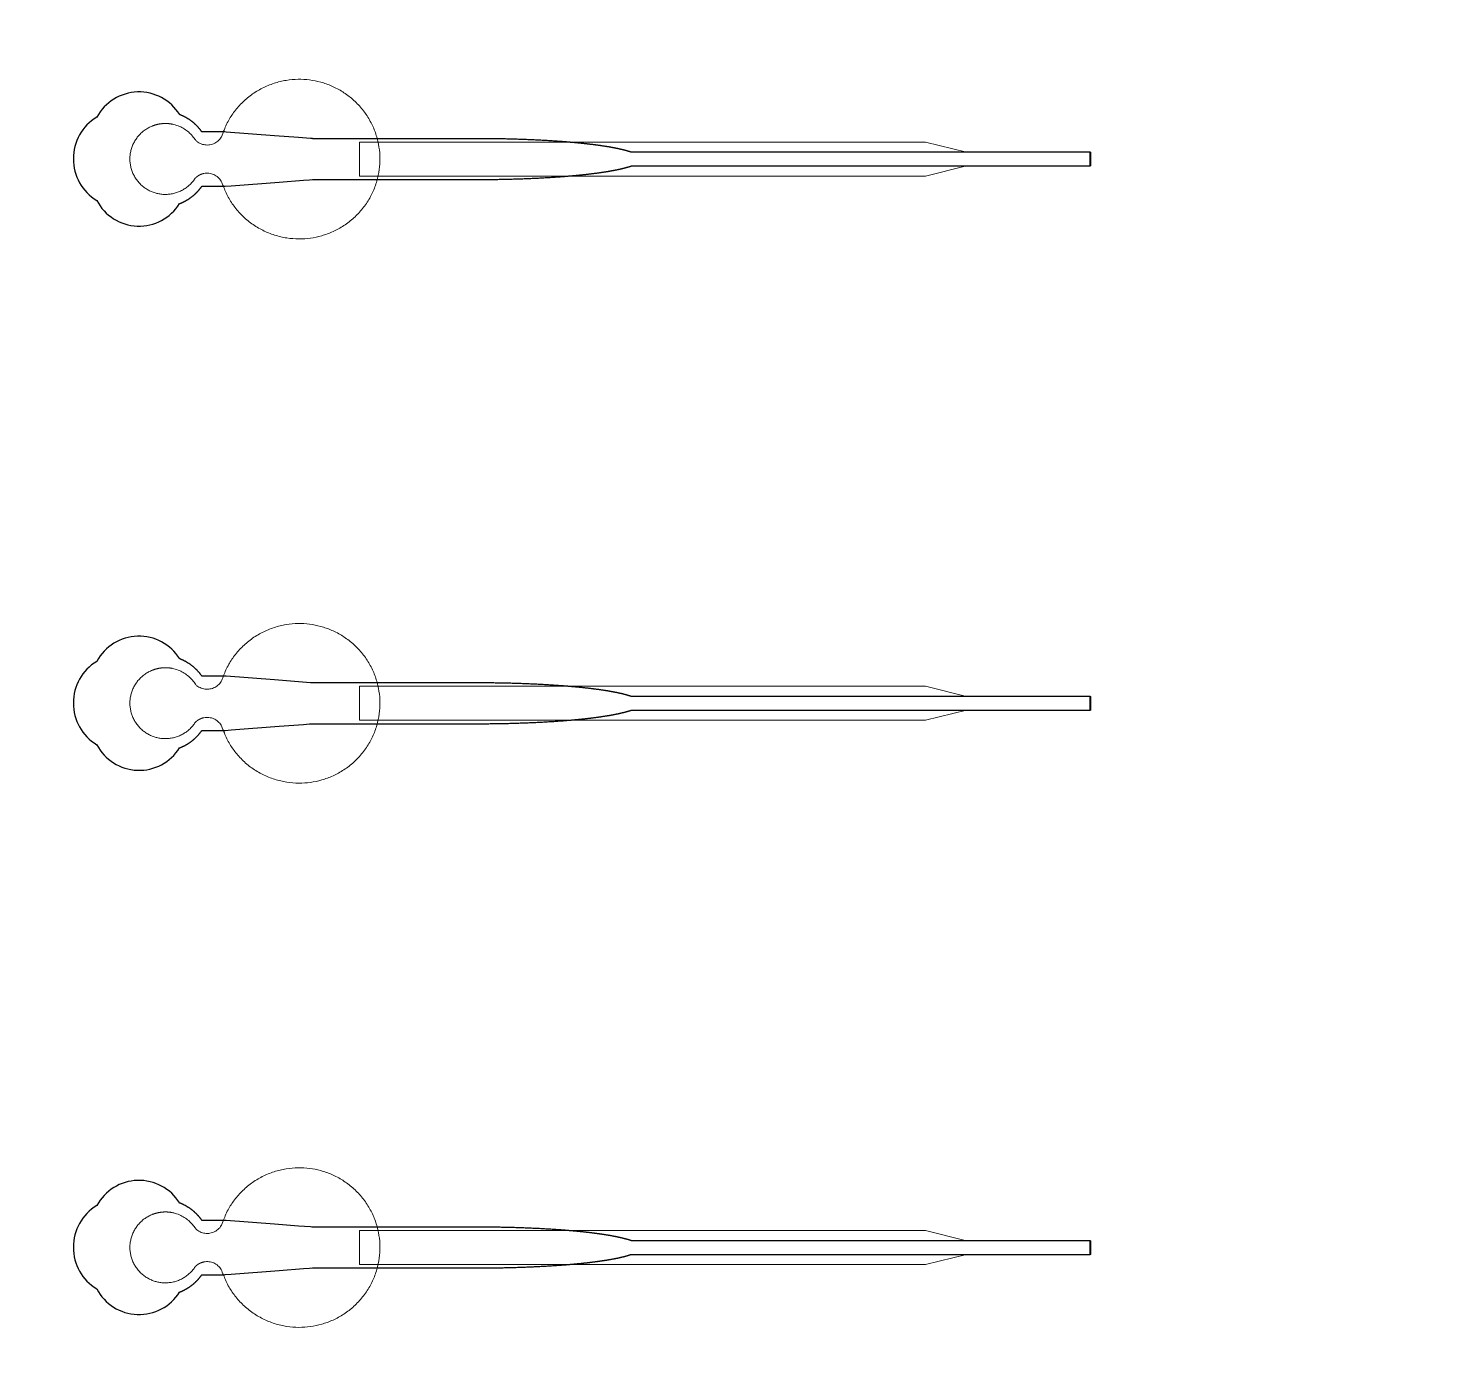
# Model space of a CAD drawing. Header units: inches. Extents: x -52997 to 52003, y -52254 to 52746.
# Drawn here: x -4545 to 600, y 3389 to 8292 of the extents above; entities that cross this region are included whole.
import ezdxf

# ---------------------------------------------------------------- set-up
doc = ezdxf.new("R2010")
doc.units = ezdxf.units.IN
doc.header["$MEASUREMENT"] = 0
doc.layers.add('1', color=1, linetype='Continuous')
doc.layers.add('2', color=140, linetype='Continuous', lineweight=0)
doc.layers.add('3', color=90, linetype='Continuous', lineweight=0)

msp = doc.modelspace()

# ---------------------------------------------------------------- linework, layer by layer
at = {"layer": '1'}
for points in [[(-16283.4, -47485.7), (0, -47485.7), (16283.4, -47485.7, 5.999107)], [(-16250, -47285.7), (0, -47285.7), (16250, -47285.7, 5.986812)], [(-13685.8, -45485.7), (0, -45485.7), (13685.8, -45485.7, 6.794322)], [(-3988.5, 7646.4), (-3988.2, 7646.6), (-3987.3, 7646.9), (-3986.5, 7647.2), (-3985.6, 7647.6), (-3984.8, 7647.9), (-3983.9, 7648.2), (-3983.1, 7648.6), (-3982.2, 7649), (-3981.4, 7649.3), (-3980.5, 7649.7), (-3979.7, 7650.1), (-3978.8, 7650.5), (-3978, 7650.9), (-3977.1, 7651.3), (-3976.3, 7651.7), (-3975.4, 7652.1), (-3974.5, 7652.5), (-3973.7, 7652.9), (-3972.8, 7653.4), (-3972, 7653.8), (-3971.1, 7654.2), (-3970.3, 7654.7), (-3969.4, 7655.1), (-3968.5, 7655.6), (-3967.7, 7656.1), (-3966.8, 7656.5), (-3966, 7657), (-3965.1, 7657.5), (-3964.3, 7658), (-3963.4, 7658.5), (-3962.5, 7659), (-3961.7, 7659.5), (-3960.8, 7660), (-3960, 7660.5), (-3959.1, 7661), (-3958.3, 7661.6), (-3957.4, 7662.1), (-3956.6, 7662.7), (-3955.8, 7663.2), (-3954.9, 7663.8), (-3954.1, 7664.3), (-3953.2, 7664.9), (-3952.4, 7665.4), (-3951.6, 7666), (-3950.7, 7666.6), (-3949.9, 7667.2), (-3949.1, 7667.8), (-3948.3, 7668.4), (-3947.4, 7669), (-3946.6, 7669.6), (-3945.8, 7670.2), (-3945, 7670.8), (-3944.2, 7671.4), (-3943.4, 7672), (-3942.6, 7672.7), (-3941.8, 7673.3), (-3941, 7673.9), (-3940.2, 7674.6), (-3939.4, 7675.2), (-3938.6, 7675.9), (-3937.8, 7676.5), (-3937, 7677.2), (-3936.2, 7677.8), (-3935.5, 7678.5), (-3934.7, 7679.2), (-3933.9, 7679.9), (-3933.2, 7680.5), (-3932.4, 7681.2), (-3931.7, 7681.9), (-3930.9, 7682.6), (-3930.2, 7683.3), (-3929.4, 7684), (-3928.7, 7684.7), (-3928, 7685.4), (-3927.3, 7686.1), (-3926.5, 7686.8), (-3925.8, 7687.5), (-3925.1, 7688.3), (-3924.4, 7689), (-3923.7, 7689.7), (-3923, 7690.4), (-3922.3, 7691.2), (-3921.6, 7691.9), (-3921, 7692.6), (-3920.3, 7693.4), (-3919.6, 7694.1), (-3919, 7694.8), (-3918.3, 7695.6), (-3917.7, 7696.3), (-3917, 7697.1), (-3916.4, 7697.8), (-3915.7, 7698.6), (-3915.1, 7699.3), (-3914.5, 7700.1), (-3913.9, 7700.9), (-3913.3, 7701.6), (-3912.7, 7702.4), (-3912.1, 7703.1), (-3911.5, 7703.9), (-3910.9, 7704.7), (-3910.3, 7705.4), (-3909.7, 7706.2), (-3909.2, 7707), (-3908.6, 7707.7), (-3908.1, 7708.5), (-3907.5, 7709.3), (-3907, 7710), (-3863.4, 7710), (-3841.6, 7710), (-3830.7, 7710), (-3828, 7710), (-3826.6, 7710), (-3826.6, 7710), (-3826.5, 7710), (-3826.5, 7710), (-3826.5, 7710), (-3826.5, 7710.1), (-3826.4, 7710.1), (-3826.1, 7710.1), (-3825.4, 7710.1), (-3824, 7710.2), (-3821.2, 7710.5), (-3799.2, 7712.1), (-3622.5, 7725.7), (-3534.2, 7732.5), (-3512.1, 7734.2), (-3501.1, 7735), (-3500.7, 7735), (-3500.6, 7735), (-3500.6, 7735), (-3500.6, 7735), (-3500.5, 7735), (-3500.1, 7735), (-3239.6, 7735), (-3233.3, 7735), (-3220.8, 7735), (-3120.2, 7735), (-2919.2, 7735), (-2906.7, 7735), (-2900.4, 7735), (-2897.2, 7735), (-2895.7, 7735), (-2895.3, 7735), (-2895.1, 7735), (-2895, 7735), (-2894.9, 7735), (-2894.9, 7735), (-2894.9, 7735), (-2894.3, 7735), (-2889.7, 7735.1), (-2885.1, 7735.1), (-2880.5, 7735.1), (-2875.9, 7735.1), (-2871.2, 7735.1), (-2866.6, 7735.1), (-2861.9, 7735.2), (-2857.2, 7735.2), (-2852.5, 7735.2), (-2847.8, 7735.3), (-2843.1, 7735.3), (-2838.4, 7735.4), (-2833.7, 7735.4), (-2828.9, 7735.5), (-2824.2, 7735.6), (-2819.4, 7735.6), (-2814.6, 7735.7), (-2809.9, 7735.8), (-2805.1, 7735.9), (-2800.3, 7736), (-2795.5, 7736.1), (-2790.7, 7736.2), (-2785.9, 7736.3), (-2781.1, 7736.4), (-2776.3, 7736.5), (-2771.4, 7736.7), (-2766.6, 7736.8), (-2761.8, 7736.9), (-2757, 7737.1), (-2752.1, 7737.2), (-2747.3, 7737.4), (-2742.5, 7737.5), (-2737.6, 7737.7), (-2732.8, 7737.8), (-2728, 7738), (-2723.1, 7738.2), (-2718.3, 7738.4), (-2713.5, 7738.6), (-2708.7, 7738.8), (-2703.8, 7739), (-2699, 7739.2), (-2694.2, 7739.4), (-2689.4, 7739.6), (-2684.6, 7739.8), (-2679.8, 7740), (-2675, 7740.3), (-2670.3, 7740.5), (-2665.5, 7740.7), (-2660.7, 7741), (-2656, 7741.3), (-2651.2, 7741.5), (-2646.5, 7741.8), (-2641.8, 7742), (-2637.1, 7742.3), (-2632.4, 7742.6), (-2627.7, 7742.9), (-2623, 7743.2), (-2618.4, 7743.5), (-2613.7, 7743.8), (-2609.1, 7744.1), (-2604.5, 7744.4), (-2599.9, 7744.7), (-2595.3, 7745.1), (-2593.1, 7745.2), (-2590.8, 7745.4), (-2588.5, 7745.6), (-2586.3, 7745.7), (-2584, 7745.9), (-2581.7, 7746.1), (-2579.5, 7746.2), (-2577.2, 7746.4), (-2575, 7746.6), (-2572.8, 7746.8), (-2570.5, 7747), (-2568.3, 7747.1), (-2566.1, 7747.3), (-2563.9, 7747.5), (-2561.7, 7747.7), (-2559.5, 7747.9), (-2557.3, 7748.1), (-2555.1, 7748.2), (-2552.9, 7748.4), (-2550.7, 7748.6), (-2548.5, 7748.8), (-2546.4, 7749), (-2544.2, 7749.2), (-2542, 7749.4), (-2539.9, 7749.6), (-2537.7, 7749.8), (-2535.6, 7750), (-2533.5, 7750.2), (-2531.4, 7750.4), (-2529.2, 7750.6), (-2527.1, 7750.8), (-2525, 7751), (-2522.9, 7751.2), (-2520.8, 7751.4), (-2518.7, 7751.6), (-2516.7, 7751.8), (-2514.6, 7752), (-2512.5, 7752.3), (-2510.5, 7752.5), (-2508.4, 7752.7), (-2506.4, 7752.9), (-2504.4, 7753.1), (-2502.3, 7753.3), (-2500.3, 7753.6), (-2498.3, 7753.8), (-2496.3, 7754), (-2494.3, 7754.2), (-2492.3, 7754.4), (-2490.3, 7754.7), (-2488.4, 7754.9), (-2486.4, 7755.1), (-2484.4, 7755.3), (-2482.5, 7755.6), (-2480.5, 7755.8), (-2478.6, 7756), (-2476.7, 7756.3), (-2474.8, 7756.5), (-2472.9, 7756.7), (-2471, 7757), (-2469.1, 7757.2), (-2467.2, 7757.5), (-2465.3, 7757.7), (-2463.4, 7757.9), (-2461.6, 7758.2), (-2459.7, 7758.4), (-2457.9, 7758.7), (-2456.1, 7758.9), (-2454.3, 7759.1), (-2452.4, 7759.4), (-2450.6, 7759.6), (-2448.8, 7759.9), (-2447.1, 7760.1), (-2445.3, 7760.4), (-2443.5, 7760.6), (-2441.8, 7760.9), (-2440, 7761.1), (-2438.3, 7761.4), (-2436.5, 7761.7), (-2434.8, 7761.9), (-2433.1, 7762.2), (-2431.4, 7762.4), (-2429.7, 7762.7), (-2428, 7762.9), (-2426.4, 7763.2), (-2424.7, 7763.5), (-2423, 7763.7), (-2421.4, 7764), (-2419.8, 7764.2), (-2418.1, 7764.5), (-2416.5, 7764.8), (-2414.9, 7765), (-2413.3, 7765.3), (-2411.8, 7765.6), (-2410.2, 7765.8), (-2408.6, 7766.1), (-2407.1, 7766.4), (-2405.5, 7766.7), (-2404, 7766.9), (-2402.5, 7767.2), (-2401, 7767.5), (-2399.5, 7767.7), (-2398, 7768), (-2396.5, 7768.3), (-2395, 7768.6), (-2393.5, 7768.8), (-2392.1, 7769.1), (-2390.7, 7769.4), (-2389.2, 7769.7), (-2387.8, 7770), (-2386.4, 7770.2), (-2385, 7770.5), (-2383.6, 7770.8), (-2382.2, 7771.1), (-2380.9, 7771.4), (-2379.5, 7771.6), (-2378.2, 7771.9), (-2376.8, 7772.2), (-2375.5, 7772.5), (-2374.2, 7772.8), (-2372.9, 7773.1), (-2371.6, 7773.4), (-2370.3, 7773.6), (-2369.1, 7773.9), (-2367.8, 7774.2), (-2366.6, 7774.5), (-2365.3, 7774.8), (-2364.1, 7775.1), (-2362.9, 7775.4), (-2361.7, 7775.7), (-2360.5, 7776), (-2359.3, 7776.2), (-2358.1, 7776.5), (-2357, 7776.8), (-2355.8, 7777.1), (-2354.7, 7777.4), (-2353.6, 7777.7), (-2352.4, 7778), (-2351.3, 7778.3), (-2350.3, 7778.6), (-2349.2, 7778.9), (-2348.1, 7779.2), (-2347, 7779.5), (-2346, 7779.8), (-2344.9, 7780.1), (-2343.9, 7780.4), (-2342.9, 7780.7), (-2341.9, 7781), (-2340.9, 7781.2), (-2339.9, 7781.5), (-2338.9, 7781.8), (-2338, 7782.1), (-2337, 7782.4), (-2336.1, 7782.7), (-2335.2, 7783), (-2334.3, 7783.3), (-2333.3, 7783.6), (-2332.5, 7783.9), (-2331.6, 7784.2), (-2330.7, 7784.5), (-2329.3, 7785), (-643.6, 7784.8), (-643.6, 7835), (-2329.2, 7835), (-2329.5, 7835.1), (-2330.4, 7835.4), (-2331.2, 7835.8), (-2332.1, 7836.1), (-2333, 7836.4), (-2333.9, 7836.7), (-2334.8, 7837), (-2335.7, 7837.3), (-2336.7, 7837.6), (-2337.6, 7837.8), (-2338.6, 7838.1), (-2339.6, 7838.4), (-2340.6, 7838.7), (-2341.5, 7839), (-2342.5, 7839.3), (-2343.6, 7839.6), (-2344.6, 7839.9), (-2345.6, 7840.2), (-2346.7, 7840.5), (-2347.7, 7840.8), (-2348.8, 7841.1), (-2349.9, 7841.4), (-2351, 7841.7), (-2352.1, 7842), (-2353.2, 7842.3), (-2354.3, 7842.6), (-2355.5, 7842.9), (-2356.6, 7843.2), (-2357.8, 7843.5), (-2359, 7843.8), (-2360.1, 7844.1), (-2361.3, 7844.4), (-2362.5, 7844.6), (-2363.7, 7844.9), (-2365, 7845.2), (-2366.2, 7845.5), (-2367.5, 7845.8), (-2368.7, 7846.1), (-2370, 7846.4), (-2371.3, 7846.7), (-2372.5, 7847), (-2373.9, 7847.2), (-2375.2, 7847.5), (-2376.5, 7847.8), (-2377.8, 7848.1), (-2379.2, 7848.4), (-2380.5, 7848.7), (-2381.9, 7848.9), (-2383.3, 7849.2), (-2384.6, 7849.5), (-2386, 7849.8), (-2387.5, 7850.1), (-2388.9, 7850.3), (-2390.3, 7850.6), (-2391.7, 7850.9), (-2393.2, 7851.2), (-2394.7, 7851.5), (-2396.1, 7851.7), (-2397.6, 7852), (-2399.1, 7852.3), (-2400.6, 7852.6), (-2402.1, 7852.8), (-2403.6, 7853.1), (-2405.2, 7853.4), (-2406.7, 7853.7), (-2408.3, 7853.9), (-2409.8, 7854.2), (-2411.4, 7854.5), (-2413, 7854.7), (-2414.6, 7855), (-2416.2, 7855.3), (-2417.8, 7855.5), (-2419.4, 7855.8), (-2421, 7856.1), (-2422.7, 7856.3), (-2424.3, 7856.6), (-2426, 7856.8), (-2427.7, 7857.1), (-2429.4, 7857.4), (-2431, 7857.6), (-2432.7, 7857.9), (-2434.5, 7858.1), (-2436.2, 7858.4), (-2437.9, 7858.6), (-2439.6, 7858.9), (-2441.4, 7859.2), (-2443.1, 7859.4), (-2444.9, 7859.7), (-2446.7, 7859.9), (-2448.5, 7860.2), (-2450.3, 7860.4), (-2452.1, 7860.7), (-2453.9, 7860.9), (-2455.7, 7861.1), (-2457.5, 7861.4), (-2459.4, 7861.6), (-2461.2, 7861.9), (-2463.1, 7862.1), (-2464.9, 7862.4), (-2466.8, 7862.6), (-2468.7, 7862.8), (-2470.6, 7863.1), (-2472.5, 7863.3), (-2474.4, 7863.5), (-2476.3, 7863.8), (-2478.2, 7864), (-2480.1, 7864.2), (-2482.1, 7864.5), (-2484, 7864.7), (-2486, 7864.9), (-2487.9, 7865.2), (-2489.9, 7865.4), (-2491.9, 7865.6), (-2493.9, 7865.8), (-2495.9, 7866.1), (-2497.9, 7866.3), (-2499.9, 7866.5), (-2501.9, 7866.7), (-2503.9, 7866.9), (-2506, 7867.2), (-2508, 7867.4), (-2510, 7867.6), (-2512.1, 7867.8), (-2514.2, 7868), (-2516.2, 7868.2), (-2518.3, 7868.4), (-2520.4, 7868.6), (-2522.5, 7868.9), (-2524.6, 7869.1), (-2526.7, 7869.3), (-2528.8, 7869.5), (-2530.9, 7869.7), (-2533, 7869.9), (-2535.1, 7870.1), (-2537.3, 7870.3), (-2539.4, 7870.5), (-2541.5, 7870.7), (-2543.7, 7870.9), (-2545.9, 7871.1), (-2548, 7871.2), (-2550.2, 7871.4), (-2552.4, 7871.6), (-2554.5, 7871.8), (-2556.7, 7872), (-2558.9, 7872.2), (-2561.1, 7872.4), (-2563.3, 7872.6), (-2565.5, 7872.7), (-2567.8, 7872.9), (-2570, 7873.1), (-2572.2, 7873.3), (-2574.4, 7873.5), (-2576.7, 7873.6), (-2578.9, 7873.8), (-2581.2, 7874), (-2583.4, 7874.2), (-2585.7, 7874.3), (-2587.9, 7874.5), (-2590.2, 7874.7), (-2592.4, 7874.8), (-2597, 7875.2), (-2601.6, 7875.5), (-2606.2, 7875.8), (-2610.8, 7876.1), (-2615.4, 7876.4), (-2620, 7876.7), (-2624.6, 7877), (-2629.3, 7877.3), (-2634, 7877.6), (-2638.7, 7877.9), (-2643.4, 7878.1), (-2648.1, 7878.4), (-2652.8, 7878.7), (-2657.5, 7878.9), (-2662.2, 7879.2), (-2667, 7879.4), (-2671.7, 7879.7), (-2676.5, 7879.9), (-2681.3, 7880.1), (-2686.1, 7880.4), (-2690.8, 7880.6), (-2695.6, 7880.8), (-2700.4, 7881), (-2705.2, 7881.2), (-2710, 7881.4), (-2714.8, 7881.6), (-2719.6, 7881.8), (-2724.4, 7882), (-2729.2, 7882.1), (-2734, 7882.3), (-2738.8, 7882.5), (-2743.7, 7882.6), (-2748.5, 7882.8), (-2753.3, 7882.9), (-2758.1, 7883.1), (-2762.9, 7883.2), (-2767.7, 7883.3), (-2772.5, 7883.5), (-2777.3, 7883.6), (-2782.1, 7883.7), (-2786.8, 7883.8), (-2791.6, 7883.9), (-2796.4, 7884), (-2801.2, 7884.1), (-2805.9, 7884.2), (-2810.7, 7884.3), (-2815.4, 7884.4), (-2820.2, 7884.5), (-2824.9, 7884.5), (-2829.6, 7884.6), (-2834.3, 7884.7), (-2839, 7884.7), (-2843.7, 7884.8), (-2848.4, 7884.8), (-2853.1, 7884.9), (-2857.7, 7884.9), (-2862.4, 7884.9), (-2867, 7885), (-2871.6, 7885), (-2876.2, 7885), (-2880.8, 7885), (-2883.1, 7885), (-2883.7, 7885), (-2884, 7885), (-2884.1, 7885), (-2884.3, 7885), (-2885.9, 7885), (-2892.3, 7885), (-2905, 7885), (-2956, 7885), (-3160, 7885), (-3210.9, 7885), (-3236.4, 7885), (-3242.8, 7885), (-3244.4, 7885), (-3500.2, 7885), (-3500.6, 7885), (-3500.6, 7885), (-3500.6, 7885), (-3500.7, 7885), (-3500.8, 7885), (-3501.1, 7885.1), (-3502.5, 7885.2), (-3508, 7885.6), (-3552.2, 7889), (-3640.5, 7895.8), (-3817.2, 7909.3), (-3822.7, 7909.8), (-3825.4, 7910), (-3826.1, 7910), (-3826.5, 7910), (-3826.5, 7910), (-3826.5, 7910), (-3826.5, 7910), (-3826.5, 7910), (-3826.6, 7910), (-3826.6, 7910), (-3826.9, 7910), (-3829.7, 7910), (-3835.1, 7910), (-3846, 7910), (-3867.8, 7910), (-3889.6, 7910), (-3900.5, 7910), (-3906, 7910), (-3906.6, 7910), (-3906.8, 7910), (-3906.9, 7910), (-3906.9, 7910), (-3907, 7910), (-3907, 7910), (-3907, 7910.1), (-3907.4, 7910.6), (-3908.2, 7911.8), (-3909, 7912.9), (-3909.8, 7914), (-3910.6, 7915.1), (-3911.5, 7916.2), (-3912.4, 7917.4), (-3913.2, 7918.5), (-3914.1, 7919.6), (-3915, 7920.7), (-3915.9, 7921.8), (-3916.9, 7922.9), (-3917.8, 7924), (-3918.7, 7925.1), (-3919.7, 7926.2), (-3920.7, 7927.3), (-3921.7, 7928.3), (-3922.7, 7929.4), (-3923.7, 7930.5), (-3924.7, 7931.6), (-3925.8, 7932.6), (-3926.8, 7933.7), (-3927.9, 7934.7), (-3929, 7935.8), (-3930, 7936.8), (-3931.1, 7937.8), (-3932.2, 7938.9), (-3933.4, 7939.9), (-3934.5, 7940.9), (-3935.7, 7941.9), (-3936.8, 7942.9), (-3938, 7943.9), (-3939.2, 7944.9), (-3940.3, 7945.8), (-3941.5, 7946.8), (-3942.7, 7947.7), (-3944, 7948.7), (-3945.2, 7949.6), (-3946.4, 7950.6), (-3947.7, 7951.5), (-3948.9, 7952.4), (-3950.2, 7953.3), (-3951.5, 7954.2), (-3952.8, 7955.1), (-3954.1, 7955.9), (-3955.4, 7956.8), (-3956.7, 7957.6), (-3958, 7958.5), (-3959.3, 7959.3), (-3960.7, 7960.1), (-3962, 7960.9), (-3963.4, 7961.7), (-3964.7, 7962.5), (-3966.1, 7963.2), (-3967.5, 7964), (-3968.8, 7964.7), (-3970.2, 7965.5), (-3971.6, 7966.2), (-3973, 7966.9), (-3974.4, 7967.6), (-3975.8, 7968.2), (-3977.2, 7968.9), (-3978.6, 7969.6), (-3980, 7970.2), (-3981.5, 7970.8), (-3982.9, 7971.4), (-3984.3, 7972), (-3985.8, 7972.6), (-3987.2, 7973.2), (-3988.4, 7973.6, 0.576044), (-4293, 7964.3, 0.560065), (-4293, 7657.8, 0.578435)], [(-3988.5, 5646.4), (-3988.2, 5646.6), (-3987.3, 5646.9), (-3986.5, 5647.2), (-3985.6, 5647.6), (-3984.8, 5647.9), (-3983.9, 5648.2), (-3983.1, 5648.6), (-3982.2, 5649), (-3981.4, 5649.3), (-3980.5, 5649.7), (-3979.7, 5650.1), (-3978.8, 5650.5), (-3978, 5650.9), (-3977.1, 5651.3), (-3976.3, 5651.7), (-3975.4, 5652.1), (-3974.5, 5652.5), (-3973.7, 5652.9), (-3972.8, 5653.4), (-3972, 5653.8), (-3971.1, 5654.2), (-3970.3, 5654.7), (-3969.4, 5655.1), (-3968.5, 5655.6), (-3967.7, 5656.1), (-3966.8, 5656.5), (-3966, 5657), (-3965.1, 5657.5), (-3964.3, 5658), (-3963.4, 5658.5), (-3962.5, 5659), (-3961.7, 5659.5), (-3960.8, 5660), (-3960, 5660.5), (-3959.1, 5661), (-3958.3, 5661.6), (-3957.4, 5662.1), (-3956.6, 5662.7), (-3955.8, 5663.2), (-3954.9, 5663.8), (-3954.1, 5664.3), (-3953.2, 5664.9), (-3952.4, 5665.4), (-3951.6, 5666), (-3950.7, 5666.6), (-3949.9, 5667.2), (-3949.1, 5667.8), (-3948.3, 5668.4), (-3947.4, 5669), (-3946.6, 5669.6), (-3945.8, 5670.2), (-3945, 5670.8), (-3944.2, 5671.4), (-3943.4, 5672), (-3942.6, 5672.7), (-3941.8, 5673.3), (-3941, 5673.9), (-3940.2, 5674.6), (-3939.4, 5675.2), (-3938.6, 5675.9), (-3937.8, 5676.5), (-3937, 5677.2), (-3936.2, 5677.8), (-3935.5, 5678.5), (-3934.7, 5679.2), (-3933.9, 5679.9), (-3933.2, 5680.5), (-3932.4, 5681.2), (-3931.7, 5681.9), (-3930.9, 5682.6), (-3930.2, 5683.3), (-3929.4, 5684), (-3928.7, 5684.7), (-3928, 5685.4), (-3927.3, 5686.1), (-3926.5, 5686.8), (-3925.8, 5687.5), (-3925.1, 5688.3), (-3924.4, 5689), (-3923.7, 5689.7), (-3923, 5690.4), (-3922.3, 5691.2), (-3921.6, 5691.9), (-3921, 5692.6), (-3920.3, 5693.4), (-3919.6, 5694.1), (-3919, 5694.8), (-3918.3, 5695.6), (-3917.7, 5696.3), (-3917, 5697.1), (-3916.4, 5697.8), (-3915.7, 5698.6), (-3915.1, 5699.3), (-3914.5, 5700.1), (-3913.9, 5700.9), (-3913.3, 5701.6), (-3912.7, 5702.4), (-3912.1, 5703.1), (-3911.5, 5703.9), (-3910.9, 5704.7), (-3910.3, 5705.4), (-3909.7, 5706.2), (-3909.2, 5707), (-3908.6, 5707.7), (-3908.1, 5708.5), (-3907.5, 5709.3), (-3907, 5710), (-3863.4, 5710), (-3841.6, 5710), (-3830.7, 5710), (-3828, 5710), (-3826.6, 5710), (-3826.6, 5710), (-3826.5, 5710), (-3826.5, 5710), (-3826.5, 5710), (-3826.5, 5710.1), (-3826.4, 5710.1), (-3826.1, 5710.1), (-3825.4, 5710.1), (-3824, 5710.2), (-3821.2, 5710.5), (-3799.2, 5712.1), (-3622.5, 5725.7), (-3534.2, 5732.5), (-3512.1, 5734.2), (-3501.1, 5735), (-3500.7, 5735), (-3500.6, 5735), (-3500.6, 5735), (-3500.6, 5735), (-3500.5, 5735), (-3500.1, 5735), (-3239.6, 5735), (-3233.3, 5735), (-3220.8, 5735), (-3120.2, 5735), (-2919.2, 5735), (-2906.7, 5735), (-2900.4, 5735), (-2897.2, 5735), (-2895.7, 5735), (-2895.3, 5735), (-2895.1, 5735), (-2895, 5735), (-2894.9, 5735), (-2894.9, 5735), (-2894.9, 5735), (-2894.3, 5735), (-2889.7, 5735.1), (-2885.1, 5735.1), (-2880.5, 5735.1), (-2875.9, 5735.1), (-2871.2, 5735.1), (-2866.6, 5735.1), (-2861.9, 5735.2), (-2857.2, 5735.2), (-2852.5, 5735.2), (-2847.8, 5735.3), (-2843.1, 5735.3), (-2838.4, 5735.4), (-2833.7, 5735.4), (-2828.9, 5735.5), (-2824.2, 5735.6), (-2819.4, 5735.6), (-2814.6, 5735.7), (-2809.9, 5735.8), (-2805.1, 5735.9), (-2800.3, 5736), (-2795.5, 5736.1), (-2790.7, 5736.2), (-2785.9, 5736.3), (-2781.1, 5736.4), (-2776.3, 5736.5), (-2771.4, 5736.7), (-2766.6, 5736.8), (-2761.8, 5736.9), (-2757, 5737.1), (-2752.1, 5737.2), (-2747.3, 5737.4), (-2742.5, 5737.5), (-2737.6, 5737.7), (-2732.8, 5737.8), (-2728, 5738), (-2723.1, 5738.2), (-2718.3, 5738.4), (-2713.5, 5738.6), (-2708.7, 5738.8), (-2703.8, 5739), (-2699, 5739.2), (-2694.2, 5739.4), (-2689.4, 5739.6), (-2684.6, 5739.8), (-2679.8, 5740), (-2675, 5740.3), (-2670.3, 5740.5), (-2665.5, 5740.7), (-2660.7, 5741), (-2656, 5741.3), (-2651.2, 5741.5), (-2646.5, 5741.8), (-2641.8, 5742), (-2637.1, 5742.3), (-2632.4, 5742.6), (-2627.7, 5742.9), (-2623, 5743.2), (-2618.4, 5743.5), (-2613.7, 5743.8), (-2609.1, 5744.1), (-2604.5, 5744.4), (-2599.9, 5744.7), (-2595.3, 5745.1), (-2593.1, 5745.2), (-2590.8, 5745.4), (-2588.5, 5745.6), (-2586.3, 5745.7), (-2584, 5745.9), (-2581.7, 5746.1), (-2579.5, 5746.2), (-2577.2, 5746.4), (-2575, 5746.6), (-2572.8, 5746.8), (-2570.5, 5747), (-2568.3, 5747.1), (-2566.1, 5747.3), (-2563.9, 5747.5), (-2561.7, 5747.7), (-2559.5, 5747.9), (-2557.3, 5748.1), (-2555.1, 5748.2), (-2552.9, 5748.4), (-2550.7, 5748.6), (-2548.5, 5748.8), (-2546.4, 5749), (-2544.2, 5749.2), (-2542, 5749.4), (-2539.9, 5749.6), (-2537.7, 5749.8), (-2535.6, 5750), (-2533.5, 5750.2), (-2531.4, 5750.4), (-2529.2, 5750.6), (-2527.1, 5750.8), (-2525, 5751), (-2522.9, 5751.2), (-2520.8, 5751.4), (-2518.7, 5751.6), (-2516.7, 5751.8), (-2514.6, 5752), (-2512.5, 5752.3), (-2510.5, 5752.5), (-2508.4, 5752.7), (-2506.4, 5752.9), (-2504.4, 5753.1), (-2502.3, 5753.3), (-2500.3, 5753.6), (-2498.3, 5753.8), (-2496.3, 5754), (-2494.3, 5754.2), (-2492.3, 5754.4), (-2490.3, 5754.7), (-2488.4, 5754.9), (-2486.4, 5755.1), (-2484.4, 5755.3), (-2482.5, 5755.6), (-2480.5, 5755.8), (-2478.6, 5756), (-2476.7, 5756.3), (-2474.8, 5756.5), (-2472.9, 5756.7), (-2471, 5757), (-2469.1, 5757.2), (-2467.2, 5757.5), (-2465.3, 5757.7), (-2463.4, 5757.9), (-2461.6, 5758.2), (-2459.7, 5758.4), (-2457.9, 5758.7), (-2456.1, 5758.9), (-2454.3, 5759.1), (-2452.4, 5759.4), (-2450.6, 5759.6), (-2448.8, 5759.9), (-2447.1, 5760.1), (-2445.3, 5760.4), (-2443.5, 5760.6), (-2441.8, 5760.9), (-2440, 5761.1), (-2438.3, 5761.4), (-2436.5, 5761.7), (-2434.8, 5761.9), (-2433.1, 5762.2), (-2431.4, 5762.4), (-2429.7, 5762.7), (-2428, 5762.9), (-2426.4, 5763.2), (-2424.7, 5763.5), (-2423, 5763.7), (-2421.4, 5764), (-2419.8, 5764.2), (-2418.1, 5764.5), (-2416.5, 5764.8), (-2414.9, 5765), (-2413.3, 5765.3), (-2411.8, 5765.6), (-2410.2, 5765.8), (-2408.6, 5766.1), (-2407.1, 5766.4), (-2405.5, 5766.7), (-2404, 5766.9), (-2402.5, 5767.2), (-2401, 5767.5), (-2399.5, 5767.7), (-2398, 5768), (-2396.5, 5768.3), (-2395, 5768.6), (-2393.5, 5768.8), (-2392.1, 5769.1), (-2390.7, 5769.4), (-2389.2, 5769.7), (-2387.8, 5770), (-2386.4, 5770.2), (-2385, 5770.5), (-2383.6, 5770.8), (-2382.2, 5771.1), (-2380.9, 5771.4), (-2379.5, 5771.6), (-2378.2, 5771.9), (-2376.8, 5772.2), (-2375.5, 5772.5), (-2374.2, 5772.8), (-2372.9, 5773.1), (-2371.6, 5773.4), (-2370.3, 5773.6), (-2369.1, 5773.9), (-2367.8, 5774.2), (-2366.6, 5774.5), (-2365.3, 5774.8), (-2364.1, 5775.1), (-2362.9, 5775.4), (-2361.7, 5775.7), (-2360.5, 5776), (-2359.3, 5776.2), (-2358.1, 5776.5), (-2357, 5776.8), (-2355.8, 5777.1), (-2354.7, 5777.4), (-2353.6, 5777.7), (-2352.4, 5778), (-2351.3, 5778.3), (-2350.3, 5778.6), (-2349.2, 5778.9), (-2348.1, 5779.2), (-2347, 5779.5), (-2346, 5779.8), (-2344.9, 5780.1), (-2343.9, 5780.4), (-2342.9, 5780.7), (-2341.9, 5781), (-2340.9, 5781.2), (-2339.9, 5781.5), (-2338.9, 5781.8), (-2338, 5782.1), (-2337, 5782.4), (-2336.1, 5782.7), (-2335.2, 5783), (-2334.3, 5783.3), (-2333.3, 5783.6), (-2332.5, 5783.9), (-2331.6, 5784.2), (-2330.7, 5784.5), (-2329.3, 5785), (-643.6, 5784.8), (-643.6, 5835), (-2329.2, 5835), (-2329.5, 5835.1), (-2330.4, 5835.4), (-2331.2, 5835.8), (-2332.1, 5836.1), (-2333, 5836.4), (-2333.9, 5836.7), (-2334.8, 5837), (-2335.7, 5837.3), (-2336.7, 5837.6), (-2337.6, 5837.8), (-2338.6, 5838.1), (-2339.6, 5838.4), (-2340.6, 5838.7), (-2341.5, 5839), (-2342.5, 5839.3), (-2343.6, 5839.6), (-2344.6, 5839.9), (-2345.6, 5840.2), (-2346.7, 5840.5), (-2347.7, 5840.8), (-2348.8, 5841.1), (-2349.9, 5841.4), (-2351, 5841.7), (-2352.1, 5842), (-2353.2, 5842.3), (-2354.3, 5842.6), (-2355.5, 5842.9), (-2356.6, 5843.2), (-2357.8, 5843.5), (-2359, 5843.8), (-2360.1, 5844.1), (-2361.3, 5844.4), (-2362.5, 5844.6), (-2363.7, 5844.9), (-2365, 5845.2), (-2366.2, 5845.5), (-2367.5, 5845.8), (-2368.7, 5846.1), (-2370, 5846.4), (-2371.3, 5846.7), (-2372.5, 5847), (-2373.9, 5847.2), (-2375.2, 5847.5), (-2376.5, 5847.8), (-2377.8, 5848.1), (-2379.2, 5848.4), (-2380.5, 5848.7), (-2381.9, 5848.9), (-2383.3, 5849.2), (-2384.6, 5849.5), (-2386, 5849.8), (-2387.5, 5850.1), (-2388.9, 5850.3), (-2390.3, 5850.6), (-2391.7, 5850.9), (-2393.2, 5851.2), (-2394.7, 5851.5), (-2396.1, 5851.7), (-2397.6, 5852), (-2399.1, 5852.3), (-2400.6, 5852.6), (-2402.1, 5852.8), (-2403.6, 5853.1), (-2405.2, 5853.4), (-2406.7, 5853.7), (-2408.3, 5853.9), (-2409.8, 5854.2), (-2411.4, 5854.5), (-2413, 5854.7), (-2414.6, 5855), (-2416.2, 5855.3), (-2417.8, 5855.5), (-2419.4, 5855.8), (-2421, 5856.1), (-2422.7, 5856.3), (-2424.3, 5856.6), (-2426, 5856.8), (-2427.7, 5857.1), (-2429.4, 5857.4), (-2431, 5857.6), (-2432.7, 5857.9), (-2434.5, 5858.1), (-2436.2, 5858.4), (-2437.9, 5858.6), (-2439.6, 5858.9), (-2441.4, 5859.2), (-2443.1, 5859.4), (-2444.9, 5859.7), (-2446.7, 5859.9), (-2448.5, 5860.2), (-2450.3, 5860.4), (-2452.1, 5860.7), (-2453.9, 5860.9), (-2455.7, 5861.1), (-2457.5, 5861.4), (-2459.4, 5861.6), (-2461.2, 5861.9), (-2463.1, 5862.1), (-2464.9, 5862.4), (-2466.8, 5862.6), (-2468.7, 5862.8), (-2470.6, 5863.1), (-2472.5, 5863.3), (-2474.4, 5863.5), (-2476.3, 5863.8), (-2478.2, 5864), (-2480.1, 5864.2), (-2482.1, 5864.5), (-2484, 5864.7), (-2486, 5864.9), (-2487.9, 5865.2), (-2489.9, 5865.4), (-2491.9, 5865.6), (-2493.9, 5865.8), (-2495.9, 5866.1), (-2497.9, 5866.3), (-2499.9, 5866.5), (-2501.9, 5866.7), (-2503.9, 5866.9), (-2506, 5867.2), (-2508, 5867.4), (-2510, 5867.6), (-2512.1, 5867.8), (-2514.2, 5868), (-2516.2, 5868.2), (-2518.3, 5868.4), (-2520.4, 5868.6), (-2522.5, 5868.9), (-2524.6, 5869.1), (-2526.7, 5869.3), (-2528.8, 5869.5), (-2530.9, 5869.7), (-2533, 5869.9), (-2535.1, 5870.1), (-2537.3, 5870.3), (-2539.4, 5870.5), (-2541.5, 5870.7), (-2543.7, 5870.9), (-2545.9, 5871.1), (-2548, 5871.2), (-2550.2, 5871.4), (-2552.4, 5871.6), (-2554.5, 5871.8), (-2556.7, 5872), (-2558.9, 5872.2), (-2561.1, 5872.4), (-2563.3, 5872.6), (-2565.5, 5872.7), (-2567.8, 5872.9), (-2570, 5873.1), (-2572.2, 5873.3), (-2574.4, 5873.5), (-2576.7, 5873.6), (-2578.9, 5873.8), (-2581.2, 5874), (-2583.4, 5874.2), (-2585.7, 5874.3), (-2587.9, 5874.5), (-2590.2, 5874.7), (-2592.4, 5874.8), (-2597, 5875.2), (-2601.6, 5875.5), (-2606.2, 5875.8), (-2610.8, 5876.1), (-2615.4, 5876.4), (-2620, 5876.7), (-2624.6, 5877), (-2629.3, 5877.3), (-2634, 5877.6), (-2638.7, 5877.9), (-2643.4, 5878.1), (-2648.1, 5878.4), (-2652.8, 5878.7), (-2657.5, 5878.9), (-2662.2, 5879.2), (-2667, 5879.4), (-2671.7, 5879.7), (-2676.5, 5879.9), (-2681.3, 5880.1), (-2686.1, 5880.4), (-2690.8, 5880.6), (-2695.6, 5880.8), (-2700.4, 5881), (-2705.2, 5881.2), (-2710, 5881.4), (-2714.8, 5881.6), (-2719.6, 5881.8), (-2724.4, 5882), (-2729.2, 5882.1), (-2734, 5882.3), (-2738.8, 5882.5), (-2743.7, 5882.6), (-2748.5, 5882.8), (-2753.3, 5882.9), (-2758.1, 5883.1), (-2762.9, 5883.2), (-2767.7, 5883.3), (-2772.5, 5883.5), (-2777.3, 5883.6), (-2782.1, 5883.7), (-2786.8, 5883.8), (-2791.6, 5883.9), (-2796.4, 5884), (-2801.2, 5884.1), (-2805.9, 5884.2), (-2810.7, 5884.3), (-2815.4, 5884.4), (-2820.2, 5884.5), (-2824.9, 5884.5), (-2829.6, 5884.6), (-2834.3, 5884.7), (-2839, 5884.7), (-2843.7, 5884.8), (-2848.4, 5884.8), (-2853.1, 5884.9), (-2857.7, 5884.9), (-2862.4, 5884.9), (-2867, 5885), (-2871.6, 5885), (-2876.2, 5885), (-2880.8, 5885), (-2883.1, 5885), (-2883.7, 5885), (-2884, 5885), (-2884.1, 5885), (-2884.3, 5885), (-2885.9, 5885), (-2892.3, 5885), (-2905, 5885), (-2956, 5885), (-3160, 5885), (-3210.9, 5885), (-3236.4, 5885), (-3242.8, 5885), (-3244.4, 5885), (-3500.2, 5885), (-3500.6, 5885), (-3500.6, 5885), (-3500.6, 5885), (-3500.7, 5885), (-3500.8, 5885), (-3501.1, 5885.1), (-3502.5, 5885.2), (-3508, 5885.6), (-3552.2, 5889), (-3640.5, 5895.8), (-3817.2, 5909.3), (-3822.7, 5909.8), (-3825.4, 5910), (-3826.1, 5910), (-3826.5, 5910), (-3826.5, 5910), (-3826.5, 5910), (-3826.5, 5910), (-3826.5, 5910), (-3826.6, 5910), (-3826.6, 5910), (-3826.9, 5910), (-3829.7, 5910), (-3835.1, 5910), (-3846, 5910), (-3867.8, 5910), (-3889.6, 5910), (-3900.5, 5910), (-3906, 5910), (-3906.6, 5910), (-3906.8, 5910), (-3906.9, 5910), (-3906.9, 5910), (-3907, 5910), (-3907, 5910), (-3907, 5910.1), (-3907.4, 5910.6), (-3908.2, 5911.8), (-3909, 5912.9), (-3909.8, 5914), (-3910.6, 5915.1), (-3911.5, 5916.2), (-3912.4, 5917.4), (-3913.2, 5918.5), (-3914.1, 5919.6), (-3915, 5920.7), (-3915.9, 5921.8), (-3916.9, 5922.9), (-3917.8, 5924), (-3918.7, 5925.1), (-3919.7, 5926.2), (-3920.7, 5927.3), (-3921.7, 5928.3), (-3922.7, 5929.4), (-3923.7, 5930.5), (-3924.7, 5931.6), (-3925.8, 5932.6), (-3926.8, 5933.7), (-3927.9, 5934.7), (-3929, 5935.8), (-3930, 5936.8), (-3931.1, 5937.8), (-3932.2, 5938.9), (-3933.4, 5939.9), (-3934.5, 5940.9), (-3935.7, 5941.9), (-3936.8, 5942.9), (-3938, 5943.9), (-3939.2, 5944.9), (-3940.3, 5945.8), (-3941.5, 5946.8), (-3942.7, 5947.7), (-3944, 5948.7), (-3945.2, 5949.6), (-3946.4, 5950.6), (-3947.7, 5951.5), (-3948.9, 5952.4), (-3950.2, 5953.3), (-3951.5, 5954.2), (-3952.8, 5955.1), (-3954.1, 5955.9), (-3955.4, 5956.8), (-3956.7, 5957.6), (-3958, 5958.5), (-3959.3, 5959.3), (-3960.7, 5960.1), (-3962, 5960.9), (-3963.4, 5961.7), (-3964.7, 5962.5), (-3966.1, 5963.2), (-3967.5, 5964), (-3968.8, 5964.7), (-3970.2, 5965.5), (-3971.6, 5966.2), (-3973, 5966.9), (-3974.4, 5967.6), (-3975.8, 5968.2), (-3977.2, 5968.9), (-3978.6, 5969.6), (-3980, 5970.2), (-3981.5, 5970.8), (-3982.9, 5971.4), (-3984.3, 5972), (-3985.8, 5972.6), (-3987.2, 5973.2), (-3988.4, 5973.6, 0.576044), (-4293, 5964.3, 0.560065), (-4293, 5657.8, 0.578435)], [(-3988.5, 3646.4), (-3988.2, 3646.6), (-3987.3, 3646.9), (-3986.5, 3647.2), (-3985.6, 3647.6), (-3984.8, 3647.9), (-3983.9, 3648.2), (-3983.1, 3648.6), (-3982.2, 3649), (-3981.4, 3649.3), (-3980.5, 3649.7), (-3979.7, 3650.1), (-3978.8, 3650.5), (-3978, 3650.9), (-3977.1, 3651.3), (-3976.3, 3651.7), (-3975.4, 3652.1), (-3974.5, 3652.5), (-3973.7, 3652.9), (-3972.8, 3653.4), (-3972, 3653.8), (-3971.1, 3654.2), (-3970.3, 3654.7), (-3969.4, 3655.1), (-3968.5, 3655.6), (-3967.7, 3656.1), (-3966.8, 3656.5), (-3966, 3657), (-3965.1, 3657.5), (-3964.3, 3658), (-3963.4, 3658.5), (-3962.5, 3659), (-3961.7, 3659.5), (-3960.8, 3660), (-3960, 3660.5), (-3959.1, 3661), (-3958.3, 3661.6), (-3957.4, 3662.1), (-3956.6, 3662.7), (-3955.8, 3663.2), (-3954.9, 3663.8), (-3954.1, 3664.3), (-3953.2, 3664.9), (-3952.4, 3665.4), (-3951.6, 3666), (-3950.7, 3666.6), (-3949.9, 3667.2), (-3949.1, 3667.8), (-3948.3, 3668.4), (-3947.4, 3669), (-3946.6, 3669.6), (-3945.8, 3670.2), (-3945, 3670.8), (-3944.2, 3671.4), (-3943.4, 3672), (-3942.6, 3672.7), (-3941.8, 3673.3), (-3941, 3673.9), (-3940.2, 3674.6), (-3939.4, 3675.2), (-3938.6, 3675.9), (-3937.8, 3676.5), (-3937, 3677.2), (-3936.2, 3677.8), (-3935.5, 3678.5), (-3934.7, 3679.2), (-3933.9, 3679.9), (-3933.2, 3680.5), (-3932.4, 3681.2), (-3931.7, 3681.9), (-3930.9, 3682.6), (-3930.2, 3683.3), (-3929.4, 3684), (-3928.7, 3684.7), (-3928, 3685.4), (-3927.3, 3686.1), (-3926.5, 3686.8), (-3925.8, 3687.5), (-3925.1, 3688.3), (-3924.4, 3689), (-3923.7, 3689.7), (-3923, 3690.4), (-3922.3, 3691.2), (-3921.6, 3691.9), (-3921, 3692.6), (-3920.3, 3693.4), (-3919.6, 3694.1), (-3919, 3694.8), (-3918.3, 3695.6), (-3917.7, 3696.3), (-3917, 3697.1), (-3916.4, 3697.8), (-3915.7, 3698.6), (-3915.1, 3699.3), (-3914.5, 3700.1), (-3913.9, 3700.9), (-3913.3, 3701.6), (-3912.7, 3702.4), (-3912.1, 3703.1), (-3911.5, 3703.9), (-3910.9, 3704.7), (-3910.3, 3705.4), (-3909.7, 3706.2), (-3909.2, 3707), (-3908.6, 3707.7), (-3908.1, 3708.5), (-3907.5, 3709.3), (-3907, 3710), (-3863.4, 3710), (-3841.6, 3710), (-3830.7, 3710), (-3828, 3710), (-3826.6, 3710), (-3826.6, 3710), (-3826.5, 3710), (-3826.5, 3710), (-3826.5, 3710), (-3826.5, 3710.1), (-3826.4, 3710.1), (-3826.1, 3710.1), (-3825.4, 3710.1), (-3824, 3710.2), (-3821.2, 3710.5), (-3799.2, 3712.1), (-3622.5, 3725.7), (-3534.2, 3732.5), (-3512.1, 3734.2), (-3501.1, 3735), (-3500.7, 3735), (-3500.6, 3735), (-3500.6, 3735), (-3500.6, 3735), (-3500.5, 3735), (-3500.1, 3735), (-3239.6, 3735), (-3233.3, 3735), (-3220.8, 3735), (-3120.2, 3735), (-2919.2, 3735), (-2906.7, 3735), (-2900.4, 3735), (-2897.2, 3735), (-2895.7, 3735), (-2895.3, 3735), (-2895.1, 3735), (-2895, 3735), (-2894.9, 3735), (-2894.9, 3735), (-2894.9, 3735), (-2894.3, 3735), (-2889.7, 3735.1), (-2885.1, 3735.1), (-2880.5, 3735.1), (-2875.9, 3735.1), (-2871.2, 3735.1), (-2866.6, 3735.1), (-2861.9, 3735.2), (-2857.2, 3735.2), (-2852.5, 3735.2), (-2847.8, 3735.3), (-2843.1, 3735.3), (-2838.4, 3735.4), (-2833.7, 3735.4), (-2828.9, 3735.5), (-2824.2, 3735.6), (-2819.4, 3735.6), (-2814.6, 3735.7), (-2809.9, 3735.8), (-2805.1, 3735.9), (-2800.3, 3736), (-2795.5, 3736.1), (-2790.7, 3736.2), (-2785.9, 3736.3), (-2781.1, 3736.4), (-2776.3, 3736.5), (-2771.4, 3736.7), (-2766.6, 3736.8), (-2761.8, 3736.9), (-2757, 3737.1), (-2752.1, 3737.2), (-2747.3, 3737.4), (-2742.5, 3737.5), (-2737.6, 3737.7), (-2732.8, 3737.8), (-2728, 3738), (-2723.1, 3738.2), (-2718.3, 3738.4), (-2713.5, 3738.6), (-2708.7, 3738.8), (-2703.8, 3739), (-2699, 3739.2), (-2694.2, 3739.4), (-2689.4, 3739.6), (-2684.6, 3739.8), (-2679.8, 3740), (-2675, 3740.3), (-2670.3, 3740.5), (-2665.5, 3740.7), (-2660.7, 3741), (-2656, 3741.3), (-2651.2, 3741.5), (-2646.5, 3741.8), (-2641.8, 3742), (-2637.1, 3742.3), (-2632.4, 3742.6), (-2627.7, 3742.9), (-2623, 3743.2), (-2618.4, 3743.5), (-2613.7, 3743.8), (-2609.1, 3744.1), (-2604.5, 3744.4), (-2599.9, 3744.7), (-2595.3, 3745.1), (-2593.1, 3745.2), (-2590.8, 3745.4), (-2588.5, 3745.6), (-2586.3, 3745.7), (-2584, 3745.9), (-2581.7, 3746.1), (-2579.5, 3746.2), (-2577.2, 3746.4), (-2575, 3746.6), (-2572.8, 3746.8), (-2570.5, 3747), (-2568.3, 3747.1), (-2566.1, 3747.3), (-2563.9, 3747.5), (-2561.7, 3747.7), (-2559.5, 3747.9), (-2557.3, 3748.1), (-2555.1, 3748.2), (-2552.9, 3748.4), (-2550.7, 3748.6), (-2548.5, 3748.8), (-2546.4, 3749), (-2544.2, 3749.2), (-2542, 3749.4), (-2539.9, 3749.6), (-2537.7, 3749.8), (-2535.6, 3750), (-2533.5, 3750.2), (-2531.4, 3750.4), (-2529.2, 3750.6), (-2527.1, 3750.8), (-2525, 3751), (-2522.9, 3751.2), (-2520.8, 3751.4), (-2518.7, 3751.6), (-2516.7, 3751.8), (-2514.6, 3752), (-2512.5, 3752.3), (-2510.5, 3752.5), (-2508.4, 3752.7), (-2506.4, 3752.9), (-2504.4, 3753.1), (-2502.3, 3753.3), (-2500.3, 3753.6), (-2498.3, 3753.8), (-2496.3, 3754), (-2494.3, 3754.2), (-2492.3, 3754.4), (-2490.3, 3754.7), (-2488.4, 3754.9), (-2486.4, 3755.1), (-2484.4, 3755.3), (-2482.5, 3755.6), (-2480.5, 3755.8), (-2478.6, 3756), (-2476.7, 3756.3), (-2474.8, 3756.5), (-2472.9, 3756.7), (-2471, 3757), (-2469.1, 3757.2), (-2467.2, 3757.5), (-2465.3, 3757.7), (-2463.4, 3757.9), (-2461.6, 3758.2), (-2459.7, 3758.4), (-2457.9, 3758.7), (-2456.1, 3758.9), (-2454.3, 3759.1), (-2452.4, 3759.4), (-2450.6, 3759.6), (-2448.8, 3759.9), (-2447.1, 3760.1), (-2445.3, 3760.4), (-2443.5, 3760.6), (-2441.8, 3760.9), (-2440, 3761.1), (-2438.3, 3761.4), (-2436.5, 3761.7), (-2434.8, 3761.9), (-2433.1, 3762.2), (-2431.4, 3762.4), (-2429.7, 3762.7), (-2428, 3762.9), (-2426.4, 3763.2), (-2424.7, 3763.5), (-2423, 3763.7), (-2421.4, 3764), (-2419.8, 3764.2), (-2418.1, 3764.5), (-2416.5, 3764.8), (-2414.9, 3765), (-2413.3, 3765.3), (-2411.8, 3765.6), (-2410.2, 3765.8), (-2408.6, 3766.1), (-2407.1, 3766.4), (-2405.5, 3766.7), (-2404, 3766.9), (-2402.5, 3767.2), (-2401, 3767.5), (-2399.5, 3767.7), (-2398, 3768), (-2396.5, 3768.3), (-2395, 3768.6), (-2393.5, 3768.8), (-2392.1, 3769.1), (-2390.7, 3769.4), (-2389.2, 3769.7), (-2387.8, 3770), (-2386.4, 3770.2), (-2385, 3770.5), (-2383.6, 3770.8), (-2382.2, 3771.1), (-2380.9, 3771.4), (-2379.5, 3771.6), (-2378.2, 3771.9), (-2376.8, 3772.2), (-2375.5, 3772.5), (-2374.2, 3772.8), (-2372.9, 3773.1), (-2371.6, 3773.4), (-2370.3, 3773.6), (-2369.1, 3773.9), (-2367.8, 3774.2), (-2366.6, 3774.5), (-2365.3, 3774.8), (-2364.1, 3775.1), (-2362.9, 3775.4), (-2361.7, 3775.7), (-2360.5, 3776), (-2359.3, 3776.2), (-2358.1, 3776.5), (-2357, 3776.8), (-2355.8, 3777.1), (-2354.7, 3777.4), (-2353.6, 3777.7), (-2352.4, 3778), (-2351.3, 3778.3), (-2350.3, 3778.6), (-2349.2, 3778.9), (-2348.1, 3779.2), (-2347, 3779.5), (-2346, 3779.8), (-2344.9, 3780.1), (-2343.9, 3780.4), (-2342.9, 3780.7), (-2341.9, 3781), (-2340.9, 3781.2), (-2339.9, 3781.5), (-2338.9, 3781.8), (-2338, 3782.1), (-2337, 3782.4), (-2336.1, 3782.7), (-2335.2, 3783), (-2334.3, 3783.3), (-2333.3, 3783.6), (-2332.5, 3783.9), (-2331.6, 3784.2), (-2330.7, 3784.5), (-2329.3, 3785), (-643.6, 3784.8), (-643.6, 3835), (-2329.2, 3835), (-2329.5, 3835.1), (-2330.4, 3835.4), (-2331.2, 3835.8), (-2332.1, 3836.1), (-2333, 3836.4), (-2333.9, 3836.7), (-2334.8, 3837), (-2335.7, 3837.3), (-2336.7, 3837.6), (-2337.6, 3837.8), (-2338.6, 3838.1), (-2339.6, 3838.4), (-2340.6, 3838.7), (-2341.5, 3839), (-2342.5, 3839.3), (-2343.6, 3839.6), (-2344.6, 3839.9), (-2345.6, 3840.2), (-2346.7, 3840.5), (-2347.7, 3840.8), (-2348.8, 3841.1), (-2349.9, 3841.4), (-2351, 3841.7), (-2352.1, 3842), (-2353.2, 3842.3), (-2354.3, 3842.6), (-2355.5, 3842.9), (-2356.6, 3843.2), (-2357.8, 3843.5), (-2359, 3843.8), (-2360.1, 3844.1), (-2361.3, 3844.4), (-2362.5, 3844.6), (-2363.7, 3844.9), (-2365, 3845.2), (-2366.2, 3845.5), (-2367.5, 3845.8), (-2368.7, 3846.1), (-2370, 3846.4), (-2371.3, 3846.7), (-2372.5, 3847), (-2373.9, 3847.2), (-2375.2, 3847.5), (-2376.5, 3847.8), (-2377.8, 3848.1), (-2379.2, 3848.4), (-2380.5, 3848.7), (-2381.9, 3848.9), (-2383.3, 3849.2), (-2384.6, 3849.5), (-2386, 3849.8), (-2387.5, 3850.1), (-2388.9, 3850.3), (-2390.3, 3850.6), (-2391.7, 3850.9), (-2393.2, 3851.2), (-2394.7, 3851.5), (-2396.1, 3851.7), (-2397.6, 3852), (-2399.1, 3852.3), (-2400.6, 3852.6), (-2402.1, 3852.8), (-2403.6, 3853.1), (-2405.2, 3853.4), (-2406.7, 3853.7), (-2408.3, 3853.9), (-2409.8, 3854.2), (-2411.4, 3854.5), (-2413, 3854.7), (-2414.6, 3855), (-2416.2, 3855.3), (-2417.8, 3855.5), (-2419.4, 3855.8), (-2421, 3856.1), (-2422.7, 3856.3), (-2424.3, 3856.6), (-2426, 3856.8), (-2427.7, 3857.1), (-2429.4, 3857.4), (-2431, 3857.6), (-2432.7, 3857.9), (-2434.5, 3858.1), (-2436.2, 3858.4), (-2437.9, 3858.6), (-2439.6, 3858.9), (-2441.4, 3859.2), (-2443.1, 3859.4), (-2444.9, 3859.7), (-2446.7, 3859.9), (-2448.5, 3860.2), (-2450.3, 3860.4), (-2452.1, 3860.7), (-2453.9, 3860.9), (-2455.7, 3861.1), (-2457.5, 3861.4), (-2459.4, 3861.6), (-2461.2, 3861.9), (-2463.1, 3862.1), (-2464.9, 3862.4), (-2466.8, 3862.6), (-2468.7, 3862.8), (-2470.6, 3863.1), (-2472.5, 3863.3), (-2474.4, 3863.5), (-2476.3, 3863.8), (-2478.2, 3864), (-2480.1, 3864.2), (-2482.1, 3864.5), (-2484, 3864.7), (-2486, 3864.9), (-2487.9, 3865.2), (-2489.9, 3865.4), (-2491.9, 3865.6), (-2493.9, 3865.8), (-2495.9, 3866.1), (-2497.9, 3866.3), (-2499.9, 3866.5), (-2501.9, 3866.7), (-2503.9, 3866.9), (-2506, 3867.2), (-2508, 3867.4), (-2510, 3867.6), (-2512.1, 3867.8), (-2514.2, 3868), (-2516.2, 3868.2), (-2518.3, 3868.4), (-2520.4, 3868.6), (-2522.5, 3868.9), (-2524.6, 3869.1), (-2526.7, 3869.3), (-2528.8, 3869.5), (-2530.9, 3869.7), (-2533, 3869.9), (-2535.1, 3870.1), (-2537.3, 3870.3), (-2539.4, 3870.5), (-2541.5, 3870.7), (-2543.7, 3870.9), (-2545.9, 3871.1), (-2548, 3871.2), (-2550.2, 3871.4), (-2552.4, 3871.6), (-2554.5, 3871.8), (-2556.7, 3872), (-2558.9, 3872.2), (-2561.1, 3872.4), (-2563.3, 3872.6), (-2565.5, 3872.7), (-2567.8, 3872.9), (-2570, 3873.1), (-2572.2, 3873.3), (-2574.4, 3873.5), (-2576.7, 3873.6), (-2578.9, 3873.8), (-2581.2, 3874), (-2583.4, 3874.2), (-2585.7, 3874.3), (-2587.9, 3874.5), (-2590.2, 3874.7), (-2592.4, 3874.8), (-2597, 3875.2), (-2601.6, 3875.5), (-2606.2, 3875.8), (-2610.8, 3876.1), (-2615.4, 3876.4), (-2620, 3876.7), (-2624.6, 3877), (-2629.3, 3877.3), (-2634, 3877.6), (-2638.7, 3877.9), (-2643.4, 3878.1), (-2648.1, 3878.4), (-2652.8, 3878.7), (-2657.5, 3878.9), (-2662.2, 3879.2), (-2667, 3879.4), (-2671.7, 3879.7), (-2676.5, 3879.9), (-2681.3, 3880.1), (-2686.1, 3880.4), (-2690.8, 3880.6), (-2695.6, 3880.8), (-2700.4, 3881), (-2705.2, 3881.2), (-2710, 3881.4), (-2714.8, 3881.6), (-2719.6, 3881.8), (-2724.4, 3882), (-2729.2, 3882.1), (-2734, 3882.3), (-2738.8, 3882.5), (-2743.7, 3882.6), (-2748.5, 3882.8), (-2753.3, 3882.9), (-2758.1, 3883.1), (-2762.9, 3883.2), (-2767.7, 3883.3), (-2772.5, 3883.5), (-2777.3, 3883.6), (-2782.1, 3883.7), (-2786.8, 3883.8), (-2791.6, 3883.9), (-2796.4, 3884), (-2801.2, 3884.1), (-2805.9, 3884.2), (-2810.7, 3884.3), (-2815.4, 3884.4), (-2820.2, 3884.5), (-2824.9, 3884.5), (-2829.6, 3884.6), (-2834.3, 3884.7), (-2839, 3884.7), (-2843.7, 3884.8), (-2848.4, 3884.8), (-2853.1, 3884.9), (-2857.7, 3884.9), (-2862.4, 3884.9), (-2867, 3885), (-2871.6, 3885), (-2876.2, 3885), (-2880.8, 3885), (-2883.1, 3885), (-2883.7, 3885), (-2884, 3885), (-2884.1, 3885), (-2884.3, 3885), (-2885.9, 3885), (-2892.3, 3885), (-2905, 3885), (-2956, 3885), (-3160, 3885), (-3210.9, 3885), (-3236.4, 3885), (-3242.8, 3885), (-3244.4, 3885), (-3500.2, 3885), (-3500.6, 3885), (-3500.6, 3885), (-3500.6, 3885), (-3500.7, 3885), (-3500.8, 3885), (-3501.1, 3885.1), (-3502.5, 3885.2), (-3508, 3885.6), (-3552.2, 3889), (-3640.5, 3895.8), (-3817.2, 3909.3), (-3822.7, 3909.8), (-3825.4, 3910), (-3826.1, 3910), (-3826.5, 3910), (-3826.5, 3910), (-3826.5, 3910), (-3826.5, 3910), (-3826.5, 3910), (-3826.6, 3910), (-3826.6, 3910), (-3826.9, 3910), (-3829.7, 3910), (-3835.1, 3910), (-3846, 3910), (-3867.8, 3910), (-3889.6, 3910), (-3900.5, 3910), (-3906, 3910), (-3906.6, 3910), (-3906.8, 3910), (-3906.9, 3910), (-3906.9, 3910), (-3907, 3910), (-3907, 3910), (-3907, 3910.1), (-3907.4, 3910.6), (-3908.2, 3911.8), (-3909, 3912.9), (-3909.8, 3914), (-3910.6, 3915.1), (-3911.5, 3916.2), (-3912.4, 3917.4), (-3913.2, 3918.5), (-3914.1, 3919.6), (-3915, 3920.7), (-3915.9, 3921.8), (-3916.9, 3922.9), (-3917.8, 3924), (-3918.7, 3925.1), (-3919.7, 3926.2), (-3920.7, 3927.3), (-3921.7, 3928.3), (-3922.7, 3929.4), (-3923.7, 3930.5), (-3924.7, 3931.6), (-3925.8, 3932.6), (-3926.8, 3933.7), (-3927.9, 3934.7), (-3929, 3935.8), (-3930, 3936.8), (-3931.1, 3937.8), (-3932.2, 3938.9), (-3933.4, 3939.9), (-3934.5, 3940.9), (-3935.7, 3941.9), (-3936.8, 3942.9), (-3938, 3943.9), (-3939.2, 3944.9), (-3940.3, 3945.8), (-3941.5, 3946.8), (-3942.7, 3947.7), (-3944, 3948.7), (-3945.2, 3949.6), (-3946.4, 3950.6), (-3947.7, 3951.5), (-3948.9, 3952.4), (-3950.2, 3953.3), (-3951.5, 3954.2), (-3952.8, 3955.1), (-3954.1, 3955.9), (-3955.4, 3956.8), (-3956.7, 3957.6), (-3958, 3958.5), (-3959.3, 3959.3), (-3960.7, 3960.1), (-3962, 3960.9), (-3963.4, 3961.7), (-3964.7, 3962.5), (-3966.1, 3963.2), (-3967.5, 3964), (-3968.8, 3964.7), (-3970.2, 3965.5), (-3971.6, 3966.2), (-3973, 3966.9), (-3974.4, 3967.6), (-3975.8, 3968.2), (-3977.2, 3968.9), (-3978.6, 3969.6), (-3980, 3970.2), (-3981.5, 3970.8), (-3982.9, 3971.4), (-3984.3, 3972), (-3985.8, 3972.6), (-3987.2, 3973.2), (-3988.4, 3973.6, 0.576044), (-4293, 3964.3, 0.560065), (-4293, 3657.8, 0.578435)]]:
    msp.add_lwpolyline(points, format="xyb", close=True, dxfattribs=at)
msp.add_circle((-497.2, 245.8), 52500, dxfattribs=at)
at = {"layer": '2'}
for points in [[(-16283.4, -47485.7), (0, -47485.7), (16283.4, -47485.7, 5.999107)], [(-16250, -47285.7), (0, -47285.7), (16250, -47285.7, 5.986812)], [(-13685.8, -45485.7), (0, -45485.7), (13685.8, -45485.7, 6.794322)]]:
    msp.add_lwpolyline(points, format="xyb", close=True, dxfattribs=at)
msp.add_circle((-497.2, 245.8), 52500, dxfattribs=at)
for points in [[(-3931.6, 7739.5), (-3909.4, 7762.7), (-3877.7, 7757.5), (-3846.1, 7752.2), (-3832.5, 7723.2), (-3757, 7482.4), (-3505, 7520), (-3253, 7557.7), (-3252.9, 7809.8), (-3252.8, 8062), (-3504.7, 8099.9), (-3756.7, 8137.8), (-3832.4, 7897), (-3845.6, 7868.6), (-3876.5, 7862.8), (-3907.3, 7857.1), (-3929.9, 7878.9), (-3981.3, 7962.3), (-4075.7, 7936.1), (-4170, 7910), (-4171.2, 7812.1), (-4172.4, 7714.2), (-4078.7, 7685.8), (-3984.9, 7657.4), (-3931.6, 7739.5)], [(-3931.6, 5739.5), (-3909.4, 5762.7), (-3877.7, 5757.5), (-3846.1, 5752.2), (-3832.5, 5723.2), (-3757, 5482.4), (-3505, 5520), (-3253, 5557.7), (-3252.9, 5809.8), (-3252.8, 6062), (-3504.7, 6099.9), (-3756.7, 6137.8), (-3832.4, 5897), (-3845.6, 5868.6), (-3876.5, 5862.8), (-3907.3, 5857.1), (-3929.9, 5878.9), (-3981.3, 5962.3), (-4075.7, 5936.1), (-4170, 5910), (-4171.2, 5812.1), (-4172.4, 5714.2), (-4078.7, 5685.8), (-3984.9, 5657.4), (-3931.6, 5739.5)], [(-3931.6, 3739.5), (-3909.4, 3762.7), (-3877.7, 3757.5), (-3846.1, 3752.2), (-3832.5, 3723.2), (-3757, 3482.4), (-3505, 3520), (-3253, 3557.7), (-3252.9, 3809.8), (-3252.8, 4062), (-3504.7, 4099.9), (-3756.7, 4137.8), (-3832.4, 3897), (-3845.6, 3868.6), (-3876.5, 3862.8), (-3907.3, 3857.1), (-3929.9, 3878.9), (-3981.3, 3962.3), (-4075.7, 3936.1), (-4170, 3910), (-4171.2, 3812.1), (-4172.4, 3714.2), (-4078.7, 3685.8), (-3984.9, 3657.4), (-3931.6, 3739.5)]]:
    msp.add_rational_spline(points, [1, 0.884783429184, 1, 0.884783429184, 1, 0.758252289935, 1, 0.758252289935, 1, 0.758252289935, 1, 0.758252289935, 1, 0.888941908896, 1, 0.888941908896, 1, 0.79946124759, 1, 0.79946124759, 1, 0.79946124759, 1, 0.79946124759, 1], degree=2, knots=[0, 0, 0, 0.969535, 0.969535, 1.939069, 1.939069, 3.359405, 3.359405, 4.779741, 4.779741, 6.200078, 6.200078, 7.620414, 7.620414, 8.571947, 8.571947, 9.52348, 9.52348, 10.812277, 10.812277, 12.101074, 12.101074, 13.389871, 13.389871, 14.678668, 14.678668, 14.678668], dxfattribs=at)
at = {"layer": '3'}
for points in [[(-16283.4, -47485.7), (0, -47485.7), (16283.4, -47485.7, 5.999107)], [(-16283.4, -47485.7), (0, -47485.7), (16283.4, -47485.7, 5.999107)], [(-16250, -47285.7), (0, -47285.7), (16250, -47285.7, 5.986812)], [(-16250, -47285.7), (0, -47285.7), (16250, -47285.7, 5.986812)], [(-13685.8, -45485.7), (0, -45485.7), (13685.8, -45485.7, 6.794322)], [(-13685.8, -45485.7), (0, -45485.7), (13685.8, -45485.7, 6.794322)]]:
    msp.add_lwpolyline(points, format="xyb", close=True, dxfattribs=at)
for points in [[(-3328, 7872.6), (-1248.5, 7872.5), (-1098.5, 7835), (-641.6, 7835), (-641.6, 7785), (-1098.5, 7785), (-1248.5, 7747.5), (-3328, 7747.6)], [(-3328, 5872.6), (-1248.5, 5872.5), (-1098.5, 5835), (-641.6, 5835), (-641.6, 5785), (-1098.5, 5785), (-1248.5, 5747.5), (-3328, 5747.6)], [(-3328, 3872.6), (-1248.5, 3872.5), (-1098.5, 3835), (-641.6, 3835), (-641.6, 3785), (-1098.5, 3785), (-1248.5, 3747.5), (-3328, 3747.6)]]:
    msp.add_lwpolyline(points, close=True, dxfattribs=at)
msp.add_circle((-497.2, 245.8), 52500, dxfattribs=at)
msp.add_circle((-497.2, 245.8), 52500, dxfattribs=at)

doc.saveas('drawing.dxf')
